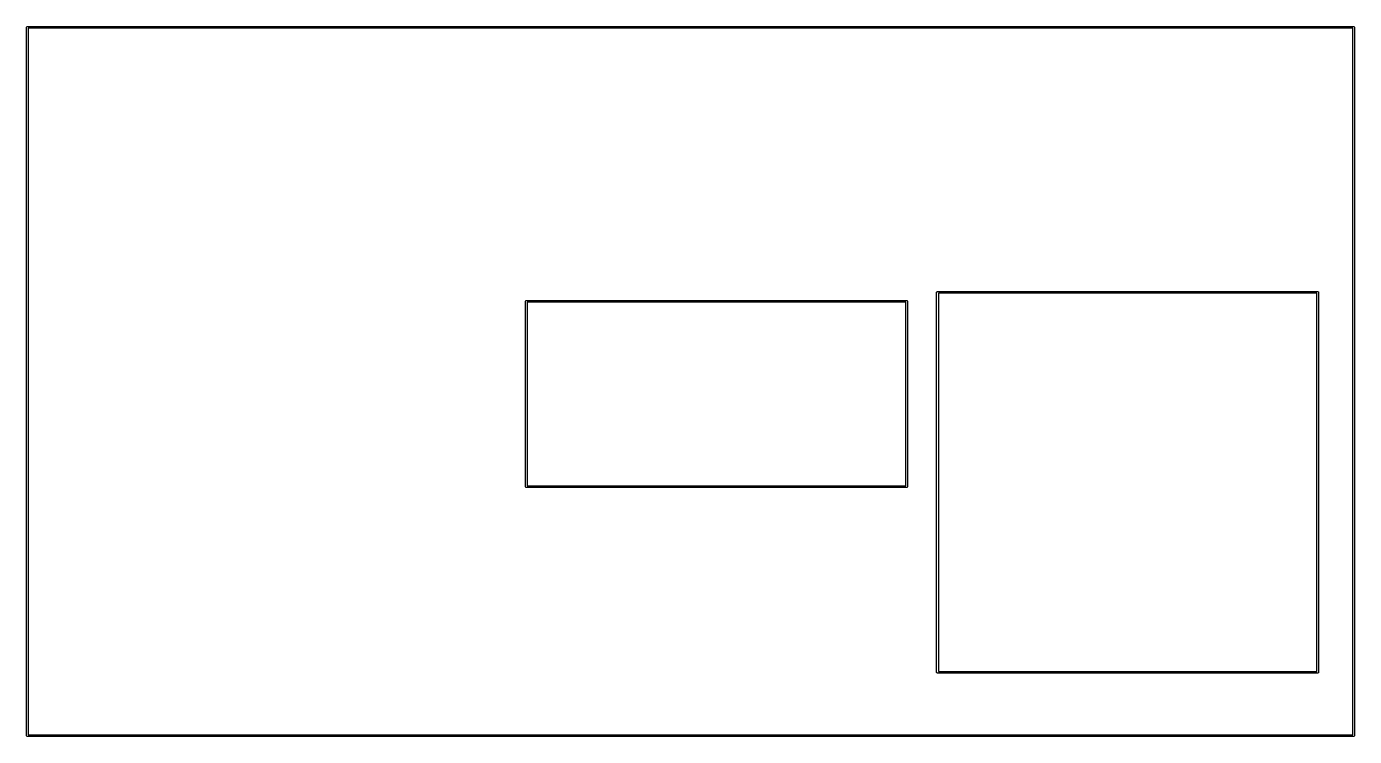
# Model space of a CAD drawing. Extents: x 49 to 200, y -150 to -70.
import ezdxf

# ---------------------------------------------------------------- set-up
doc = ezdxf.new("R2010")
doc.units = 0
doc.layers.add('BLACK', color=7, linetype='CONTINUOUS')

msp = doc.modelspace()

# ---------------------------------------------------------------- linework, layer by layer
at = {"layer": 'BLACK', "linetype": 'CONTINUOUS'}
for p, q in [((49.46, -70), (49.461921, -69.980491)), ((49.461921, -150.17), (49.46, -70)), ((49.461921, -69.980491), (49.476853, -69.944443)), ((49.476853, -69.944443), (49.504443, -69.916853)), ((49.504443, -69.916853), (49.540491, -69.901921)), ((49.540491, -69.901921), (199.56, -69.9)), ((199.460002, -70.09808), (49.658081, -70.099998)), ((49.658081, -70.099998), (49.659997, -150.071919)), ((199.461918, -150.070001), (199.460002, -70.09808)), ((199.56, -69.9), (199.579509, -69.901921)), ((199.579509, -69.901921), (199.615557, -69.916853)), ((199.615557, -69.916853), (199.643147, -69.944443)), ((199.643147, -69.944443), (199.658079, -69.980491)), ((199.658079, -69.980491), (199.66, -150.17)), ((152.4, -100), (152.401921, -99.980491)), ((152.401921, -143.019509), (152.4, -100)), ((152.401921, -99.980491), (152.416853, -99.944443)), ((152.416853, -99.944443), (152.444443, -99.916853)), ((152.444443, -99.916853), (152.480491, -99.901921)), ((152.480491, -99.901921), (195.5, -99.9)), ((195.400004, -100.098084), (152.598084, -100.099995)), ((152.598084, -100.099995), (152.599995, -142.901915)), ((195.401915, -142.900004), (195.400004, -100.098084)), ((195.5, -99.9), (195.519509, -99.901921)), ((195.519509, -99.901921), (195.555557, -99.916853)), ((195.555557, -99.916853), (195.583147, -99.944443)), ((195.583147, -99.944443), (195.598079, -99.980491)), ((195.598079, -99.980491), (195.6, -143)), ((105.9, -101), (105.901921, -100.980491)), ((105.901921, -122.019509), (105.9, -101)), ((105.901921, -100.980491), (105.916853, -100.944443)), ((105.916853, -100.944443), (105.944443, -100.916853)), ((105.944443, -100.916853), (105.980491, -100.901921)), ((105.980491, -100.901921), (149, -100.9)), ((148.900008, -101.098084), (106.098089, -101.099995)), ((106.098089, -101.099995), (106.099991, -121.901915)), ((148.90191, -121.900004), (148.900008, -101.098084)), ((149, -100.9), (149.019509, -100.901921)), ((149.019509, -100.901921), (149.055557, -100.916853)), ((149.055557, -100.916853), (149.083147, -100.944443)), ((149.083147, -100.944443), (149.098079, -100.980491)), ((149.098079, -100.980491), (149.1, -122)), ((105.916853, -122.055557), (105.901921, -122.019509)), ((105.944443, -122.083147), (105.916853, -122.055557)), ((105.980491, -122.098079), (105.944443, -122.083147)), ((106, -122.1), (105.980491, -122.098079)), ((149.019509, -122.098079), (106, -122.1)), ((106.099991, -121.901915), (148.90191, -121.900004)), ((149.055557, -122.083147), (149.019509, -122.098079)), ((149.083147, -122.055557), (149.055557, -122.083147)), ((149.098079, -122.019509), (149.083147, -122.055557)), ((149.1, -122), (149.098079, -122.019509)), ((152.416853, -143.055557), (152.401921, -143.019509)), ((152.444443, -143.083147), (152.416853, -143.055557)), ((152.480491, -143.098079), (152.444443, -143.083147)), ((152.5, -143.1), (152.480491, -143.098079)), ((195.519509, -143.098079), (152.5, -143.1)), ((152.599995, -142.901915), (195.401915, -142.900004)), ((195.555557, -143.083147), (195.519509, -143.098079)), ((195.583147, -143.055557), (195.555557, -143.083147)), ((195.598079, -143.019509), (195.583147, -143.055557)), ((195.6, -143), (195.598079, -143.019509)), ((49.461921, -150.189509), (49.461921, -150.17)), ((49.476853, -150.225557), (49.461921, -150.189509)), ((49.659997, -150.071919), (199.461918, -150.070001)), ((199.658079, -150.189509), (199.643147, -150.225557)), ((199.66, -150.17), (199.658079, -150.189509)), ((49.504443, -150.253147), (49.476853, -150.225557)), ((49.540491, -150.268079), (49.504443, -150.253147)), ((49.56, -150.27), (49.540491, -150.268079)), ((199.579509, -150.268079), (49.56, -150.27)), ((199.615557, -150.253147), (199.579509, -150.268079)), ((199.643147, -150.225557), (199.615557, -150.253147))]:
    msp.add_line(p, q, dxfattribs=at)

doc.saveas('drawing.dxf')
